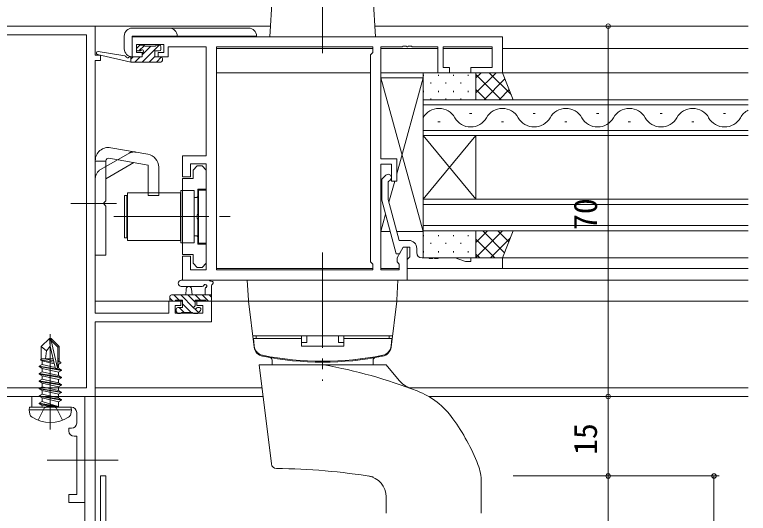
# Model space of a CAD drawing. Units: millimetres, scale not verified. Extents: x -567 to 567, y -403 to 403.
# Drawn here: x 67 to 205.8, y -107.5 to -13.2 of the extents above; entities that cross this region are included whole.
import ezdxf
from ezdxf.enums import TextEntityAlignment as Align

# ---------------------------------------------------------------- set-up
doc = ezdxf.new("R2010")
doc.units = ezdxf.units.MM
doc.header["$LTSCALE"] = 2
doc.linetypes.add('CHAIN2', pattern=[12, 9, -1, 1, -1])
doc.linetypes.add('DASHED3', pattern=[4, 3, -1])
for name, color, linetype, lineweight in [('0-1_USER1', 2, 'Continuous', 9), ('0-2_YKK_ZWAK', 4, 'Continuous', 9), ('0-5_YKK_13', 7, 'Continuous', 9), ('0-6_YKK_D', 7, 'Continuous', 9), ('0-7_YSS_K', 6, 'Continuous', 9)]:
    doc.layers.add(name, color=color, linetype=linetype, lineweight=lineweight)
doc.styles.add('ＭＳ ゴシック', font='')
doc.styles.get('ＭＳ ゴシック').set_extended_font_data('MS Gothic')

msp = doc.modelspace()

# ---------------------------------------------------------------- linework, layer by layer
at = {"layer": '0-1_USER1'}
for p, q in [((115.396, -15.409), (81.974, -15.409)), ((205.774, -15.409), (135.152, -15.409)), ((134.773, -19.609), (105.204, -19.609)), ((105.204, -19.609), (105.204, -61.179)), ((147.073, -19.609), (136.276, -19.609)), ((157.343, -19.609), (148.076, -19.609)), ((205.774, -19.609), (159.274, -19.609)), ((134.344, -24.209), (105.204, -24.209)), ((205.774, -24.209), (136.274, -24.209)), ((144.274, -29.309), (144.274, -36.109)), ((205.774, -29.309), (144.274, -29.309)), ((144.274, -30.309), (205.774, -30.309)), ((153.474, -31.949), (153.074, -31.949)), ((165.474, -31.949), (165.074, -31.949)), ((177.474, -31.949), (177.074, -31.949)), ((189.474, -31.949), (189.074, -31.949)), ((201.474, -31.949), (201.074, -31.949)), ((147.474, -33.469), (147.074, -33.469)), ((159.474, -33.469), (159.074, -33.469)), ((171.474, -33.469), (171.074, -33.469)), ((183.474, -33.469), (183.074, -33.469)), ((195.474, -33.469), (195.074, -33.469)), ((205.774, -35.109), (144.274, -35.109)), ((144.274, -36.109), (144.274, -48.109)), ((144.274, -36.109), (154.274, -48.109)), ((144.274, -48.109), (154.274, -36.109)), ((144.274, -36.109), (205.774, -36.109)), ((154.274, -36.109), (154.274, -48.109)), ((144.274, -48.109), (144.274, -54.109)), ((205.774, -48.109), (144.274, -48.109)), ((144.274, -49.109), (205.774, -49.109)), ((205.774, -53.109), (144.274, -53.109)), ((144.274, -54.109), (205.774, -54.109)), ((205.774, -59.209), (159.274, -59.209)), ((134.773, -61.209), (105.204, -61.209)), ((139.773, -61.209), (136.276, -61.209)), ((205.774, -61.209), (141.274, -61.209)), ((205.774, -63.409), (105.204, -63.409)), ((98.774, -67.409), (82.274, -67.409)), ((111.274, -67.409), (101.174, -67.409)), ((205.774, -67.409), (139.274, -67.409)), ((113.811, -83.779), (82.274, -83.779)), ((205.774, -83.779), (141.657, -83.779)), ((114.011, -85.409), (81.974, -85.409)), ((205.774, -85.409), (145.345, -85.409))]:
    msp.add_line(p, q, dxfattribs=at)
for centre, start, end in [((147.274, -34.386), 29.20254, 150.79746), ((159.274, -34.386), 29.20254, 150.79746), ((171.274, -34.386), 29.20254, 150.79746), ((183.274, -34.386), 29.20254, 150.79746), ((195.274, -34.386), 29.20254, 150.79746), ((207.274, -34.386), 115.87705, 150.79746), ((153.274, -31.032), 209.20254, 330.79746), ((165.274, -31.032), 209.20254, 330.79746), ((177.274, -31.032), 209.20254, 330.79746), ((189.274, -31.032), 209.20254, 330.79746), ((201.274, -31.032), 209.20254, 330.79746)]:
    msp.add_arc(centre, 3.437, start, end, dxfattribs=at)
at = {"layer": '0-2_YKK_ZWAK', "linetype": 'CHAIN2'}
for p, q in [((125.274, 40.019), (125.274, -20.514)), ((86.274, -48.909), (77.644, -48.909)), ((85.774, -51.408), (108.204, -51.408)), ((125.274, -58.209), (125.274, -82.409)), ((73.774, -91.609), (73.774, -73.299)), ((86.619, -97.409), (73.169, -97.409))]:
    msp.add_line(p, q, dxfattribs=at)
at = {"layer": '0-2_YKK_ZWAK'}
for p, q in [((115.274, -17.409), (115.816, -8.548)), ((134.732, -8.548), (135.274, -17.409)), ((111.272, -15.789), (89.272, -15.789)), ((87.772, -17.289), (87.772, -19.689)), ((89.272, -21.189), (89.272, -17.289)), ((89.272, -17.289), (112.772, -17.289)), ((115.274, -17.409), (116.272, -17.409)), ((116.272, -17.409), (134.276, -17.409)), ((134.276, -17.409), (135.274, -17.409)), ((90.66, -19.097), (90.16, -19.597)), ((90.543, -20.109), (91.598, -19.053)), ((91.472, -19.009), (90.872, -19.009)), ((91.137, -22.209), (94.337, -19.009)), ((91.172, -20.826), (92.79, -19.209)), ((93.672, -19.209), (91.672, -19.209)), ((94.372, -19.009), (93.872, -19.009)), ((94.672, -19.809), (94.672, -19.309)), ((88.974, -22.209), (82.708, -20.801)), ((87.861, -21.028), (82.822, -20.213)), ((90.372, -20.109), (90.711, -20.109)), ((88.974, -21.209), (88.887, -21.195)), ((88.974, -22.209), (88.974, -21.209)), ((88.974, -21.677), (89.443, -21.209)), ((89.79, -22.209), (90.79, -21.209)), ((92.484, -22.209), (93.572, -21.12)), ((94.672, -21.209), (93.572, -21.209)), ((93.831, -22.209), (94.801, -21.238)), ((94.972, -21.909), (94.972, -21.509)), ((94.672, -22.209), (88.974, -22.209)), ((144.334, -24.63), (144.334, -24.83)), ((147.164, -24.63), (147.164, -24.83)), ((149.994, -24.63), (149.994, -24.83)), ((152.824, -24.63), (152.824, -24.83)), ((158.083, -24.209), (154.274, -28.018)), ((155.254, -24.209), (154.274, -25.19)), ((159.03, -29.309), (154.274, -24.553)), ((160.897, -28.348), (156.759, -24.209)), ((136.274, -25.209), (144.274, -54.209)), ((139.274, -43.334), (144.274, -25.209)), ((145.749, -26.045), (145.749, -26.245)), ((148.579, -26.045), (148.579, -26.245)), ((151.409, -26.045), (151.409, -26.245)), ((154.239, -26.045), (154.239, -26.245)), ((159.735, -25.385), (155.811, -29.309)), ((144.334, -27.66), (144.334, -27.86)), ((147.164, -27.66), (147.164, -27.86)), ((149.994, -27.66), (149.994, -27.86)), ((152.824, -27.66), (152.824, -27.86)), ((156.202, -29.309), (154.274, -27.382)), ((160.532, -27.417), (158.639, -29.309)), ((145.749, -29.075), (145.749, -29.275)), ((148.579, -29.075), (148.579, -29.275)), ((151.409, -29.075), (151.409, -29.275)), ((154.239, -29.075), (154.239, -29.275)), ((92.208, -39.616), (85.208, -38.382)), ((82.274, -58.659), (82.274, -40.844)), ((84.274, -40.909), (82.274, -40.909)), ((84.274, -40.844), (84.274, -48.409)), ((84.274, -44.248), (89.581, -41.184)), ((92.274, -41.659), (84.861, -40.352)), ((92.274, -41.659), (92.274, -47.409)), ((94.274, -42.078), (94.274, -47.409)), ((137.808, -48.648), (138.895, -44.709)), ((88.374, -46.908), (88.374, -55.908)), ((101.774, -46.408), (103.274, -46.408)), ((101.774, -46.408), (101.774, -56.408)), ((103.274, -46.408), (103.274, -56.408)), ((83.874, -48.809), (84.274, -48.409)), ((87.774, -55.408), (87.774, -47.408)), ((94.274, -47.409), (92.274, -47.409)), ((98.374, -48.408), (98.474, -48.408)), ((100.974, -55.008), (100.974, -47.808)), ((100.974, -47.808), (101.274, -47.808)), ((83.874, -48.809), (83.874, -49.009)), ((83.874, -49.009), (84.274, -49.409)), ((84.274, -49.409), (84.274, -58.659)), ((136.274, -54.209), (137.178, -50.932)), ((100.974, -55.008), (101.274, -55.008)), ((144.334, -54.93), (144.334, -55.13)), ((147.164, -54.93), (147.164, -55.13)), ((149.994, -54.93), (149.994, -55.13)), ((152.824, -54.93), (152.824, -55.13)), ((159.295, -54.109), (154.274, -59.131)), ((156.467, -54.109), (154.274, -56.302)), ((159.661, -58.224), (155.546, -54.109)), ((160.457, -56.192), (158.375, -54.109)), ((161.254, -54.161), (161.203, -54.109)), ((98.374, -55.908), (88.374, -55.908)), ((103.274, -56.408), (101.774, -56.408)), ((145.749, -56.345), (145.749, -56.545)), ((148.579, -56.345), (148.579, -56.545)), ((151.409, -56.345), (151.409, -56.545)), ((154.239, -56.345), (154.239, -56.545)), ((157.818, -59.209), (154.274, -55.666)), ((160.726, -55.507), (157.024, -59.209)), ((144.334, -57.96), (144.334, -58.16)), ((147.164, -57.96), (147.164, -58.16)), ((149.994, -57.96), (149.994, -58.16)), ((152.824, -57.96), (152.824, -58.16)), ((84.274, -58.659), (82.274, -58.659)), ((154.989, -59.209), (154.274, -58.494)), ((98.546, -63.409), (103.708, -63.409)), ((139.519, -63.409), (111.029, -63.409)), ((111.029, -63.409), (111.263, -67.221)), ((139.286, -67.221), (139.519, -63.409)), ((98.546, -64.609), (102.507, -64.612)), ((99.374, -66.209), (99.476, -65.064)), ((100.574, -66.209), (100.472, -65.064)), ((103.074, -65.028), (103.074, -66.209)), ((104.274, -67.109), (104.274, -64.428)), ((96.374, -66.509), (96.374, -67.109)), ((104.274, -66.209), (96.674, -66.209)), ((98.111, -67.209), (97.111, -66.209)), ((100.937, -68.687), (98.458, -66.209)), ((101.174, -67.577), (99.805, -66.209)), ((102.152, -67.209), (101.152, -66.209)), ((103.699, -67.409), (102.499, -66.209)), ((104.274, -66.636), (103.846, -66.209)), ((96.964, -67.409), (96.374, -66.819)), ((96.674, -67.409), (97.274, -67.409)), ((100.411, -69.509), (98.774, -67.872)), ((103.374, -67.409), (103.974, -67.409)), ((139.274, -67.409), (111.274, -67.409)), ((112.337, -76.067), (111.274, -67.409)), ((139.086, -67.409), (111.462, -67.409)), ((138.211, -76.067), (139.274, -67.409)), ((97.574, -68.909), (97.574, -69.409)), ((97.917, -69.709), (97.574, -69.366)), ((99.064, -69.509), (98.164, -68.609)), ((101.778, -69.529), (101.096, -68.846)), ((101.974, -68.609), (101.635, -68.609)), ((101.686, -69.621), (102.186, -69.121)), ((97.874, -69.709), (98.374, -69.709)), ((98.574, -69.509), (100.674, -69.509)), ((100.874, -69.709), (101.474, -69.709)), ((73.624, -74.409), (72.074, -75.959)), ((73.624, -74.409), (73.924, -74.409)), ((73.774, -75.915), (73.624, -74.409)), ((73.774, -75.915), (73.774, -74.409)), ((73.924, -74.833), (73.924, -74.409)), ((73.924, -74.409), (75.474, -75.959)), ((75.174, -76.083), (73.924, -74.833)), ((75.106, -80.031), (73.924, -74.833)), ((138.476, -73.909), (112.072, -73.909)), ((112.174, -74.409), (121.274, -74.409)), ((112.174, -74.409), (112.298, -75.825)), ((112.674, -73.909), (121.274, -73.909)), ((112.674, -73.909), (112.674, -74.409)), ((121.274, -75.909), (121.274, -73.909)), ((122.274, -73.909), (122.274, -75.176)), ((128.274, -73.909), (128.274, -75.176)), ((129.274, -75.909), (129.274, -73.909)), ((137.874, -73.909), (129.274, -73.909)), ((138.374, -74.409), (129.274, -74.409)), ((137.874, -73.909), (137.874, -74.409)), ((138.374, -74.409), (138.25, -75.825)), ((72.074, -78.38), (72.074, -75.959)), ((73.029, -76.76), (72.074, -75.959)), ((75.474, -75.959), (75.174, -76.083)), ((75.174, -79.86), (75.174, -76.083)), ((75.474, -78.728), (75.474, -75.959)), ((121.274, -75.176), (122.274, -75.176)), ((129.274, -75.909), (121.274, -75.909)), ((129.274, -75.176), (128.274, -75.176)), ((72.074, -78.38), (71.874, -78.474)), ((71.874, -78.474), (72.224, -78.676)), ((74.452, -78.899), (71.874, -78.474)), ((74.318, -78.309), (72.074, -78.309)), ((72.224, -79.341), (72.224, -78.676)), ((74.52, -79.195), (72.224, -78.676)), ((74.392, -78.633), (72.726, -78.309)), ((75.474, -78.309), (75.174, -78.309)), ((75.774, -78.901), (75.174, -78.785)), ((75.774, -79.117), (75.174, -79.018)), ((75.774, -79.117), (75.774, -78.901)), ((115.739, -79.409), (115.724, -78.527)), ((134.809, -79.409), (134.824, -78.527)), ((71.674, -79.659), (72.224, -79.341)), ((75.874, -80.359), (71.674, -79.659)), ((71.674, -79.759), (71.674, -79.659)), ((71.674, -79.759), (75.874, -80.459)), ((71.674, -79.759), (72.224, -80.076)), ((74.679, -79.896), (72.224, -79.341)), ((75.324, -80.776), (72.224, -80.076)), ((72.224, -80.741), (72.224, -80.076)), ((75.324, -79.376), (75.171, -79.342)), ((75.774, -79.117), (75.324, -79.376)), ((75.324, -80.041), (75.324, -79.376)), ((75.874, -80.459), (75.324, -80.776)), ((75.874, -80.459), (75.874, -80.359)), ((115.573, -98.135), (113.274, -79.409)), ((137.274, -79.409), (113.274, -79.409)), ((139.773, -82.387), (137.274, -79.409)), ((71.674, -81.059), (72.224, -80.741)), ((75.874, -81.759), (71.674, -81.059)), ((71.674, -81.159), (71.674, -81.059)), ((71.674, -81.159), (75.874, -81.859)), ((71.674, -81.159), (72.224, -81.476)), ((75.324, -82.176), (72.224, -81.476)), ((72.224, -82.141), (72.224, -81.476)), ((75.324, -81.441), (75.324, -80.776)), ((75.874, -81.859), (75.874, -81.759)), ((71.674, -82.459), (72.224, -82.141)), ((75.874, -83.159), (71.674, -82.459)), ((71.674, -82.559), (71.674, -82.459)), ((71.674, -82.559), (75.874, -83.259)), ((71.674, -82.559), (72.224, -82.876)), ((75.324, -83.576), (72.224, -82.876)), ((72.224, -83.541), (72.224, -82.876)), ((75.874, -81.859), (75.324, -82.176)), ((75.324, -82.841), (75.324, -82.176)), ((75.874, -83.259), (75.874, -83.159)), ((71.674, -83.859), (72.224, -83.541)), ((75.874, -84.559), (71.674, -83.859)), ((71.674, -83.959), (71.674, -83.859)), ((71.674, -83.959), (75.874, -84.659)), ((71.674, -83.959), (72.224, -84.276)), ((75.324, -84.976), (72.224, -84.276)), ((72.224, -84.941), (72.224, -84.276)), ((75.874, -83.259), (75.324, -83.576)), ((75.324, -84.241), (75.324, -83.576)), ((75.874, -84.659), (75.874, -84.559)), ((71.674, -85.259), (72.224, -84.941)), ((75.874, -85.959), (71.674, -85.259)), ((71.674, -85.359), (71.674, -85.259)), ((71.674, -85.359), (72.224, -85.676)), ((71.674, -85.359), (75.874, -86.059)), ((75.324, -85.641), (72.224, -84.941)), ((75.324, -86.376), (72.224, -85.676)), ((72.224, -86.341), (72.224, -85.676)), ((75.874, -84.659), (75.324, -84.976)), ((75.324, -85.641), (75.324, -84.976)), ((75.874, -85.959), (75.324, -85.641)), ((75.874, -86.059), (75.874, -85.959)), ((71.674, -86.659), (72.224, -86.341)), ((71.674, -86.759), (71.674, -86.659)), ((71.674, -86.759), (71.674, -86.659)), ((75.274, -87.259), (71.674, -86.659)), ((71.674, -86.759), (72.224, -87.076)), ((71.674, -86.759), (75.274, -87.359)), ((72.224, -86.341), (75.274, -87.259)), ((72.224, -87.209), (72.224, -87.076)), ((75.274, -87.359), (72.224, -87.076)), ((75.274, -87.359), (75.274, -87.259)), ((75.874, -86.059), (75.324, -86.376)), ((75.324, -87.209), (75.324, -86.376)), ((69.774, -87.909), (69.862, -87.409)), ((69.774, -87.909), (69.916, -88.711)), ((77.774, -87.909), (69.774, -87.909)), ((77.686, -87.409), (69.862, -87.409)), ((77.774, -87.909), (77.633, -88.711)), ((77.774, -87.909), (77.686, -87.409)), ((155.274, -107.348), (155.274, -101.562)), ((137.274, -107.348), (137.274, -104.367))]:
    msp.add_line(p, q, dxfattribs=at)
at = {"layer": '0-2_YKK_ZWAK', "linetype": 'DASHED3'}
for p, q in [((83.274, -42.516), (88.581, -39.452)), ((88.274, -48.408), (88.374, -48.408)), ((88.274, -54.408), (88.374, -54.408))]:
    msp.add_line(p, q, dxfattribs=at)
at = {"layer": '0-2_YKK_ZWAK'}
for points in [[(91.172, -20.57), (91.172, -21.209), (88.974, -21.209)], [(93.572, -21.209), (93.572, -20.109), (94.372, -20.109)], [(136.274, -40.209), (136.274, -25.209), (144.274, -25.209), (144.274, -54.209), (139.298, -54.209)], [(138.056, -54.209), (136.274, -54.209), (136.274, -41.809)], [(88.374, -46.908), (98.374, -46.908), (98.374, -55.908)], [(87.774, -55.408), (88.274, -55.408), (88.274, -47.408), (87.774, -47.408)], [(98.374, -54.408), (98.474, -54.408), (98.474, -48.408)], [(97.474, -67.209), (98.774, -67.209), (98.774, -68.609), (97.874, -68.609)], [(101.174, -68.148), (101.174, -67.209), (103.174, -67.209)], [(74.684, -79.916), (73.774, -75.915), (73.029, -76.76), (72.874, -78.309)], [(75.774, -78.901), (75.324, -78.641), (75.174, -78.607)], [(75.874, -80.359), (75.324, -80.041), (75.132, -79.998)], [(75.874, -81.759), (75.324, -81.441), (72.224, -80.741)], [(75.874, -83.159), (75.324, -82.841), (72.224, -82.141)], [(75.874, -84.559), (75.324, -84.241), (72.224, -83.541)], [(24.274, -150.409), (24.274, -158.409), (80.274, -158.409), (80.274, -85.409), (82.274, -85.409), (82.274, -158.409)]]:
    msp.add_lwpolyline(points, dxfattribs=at)
for points in [[(154.274, -24.209), (154.274, -29.309), (144.274, -29.309), (144.274, -24.209)], [(154.274, -29.309), (161.274, -29.309), (159.274, -24.209), (154.274, -24.209)], [(100.974, -46.458), (100.974, -56.358), (98.474, -56.358), (98.474, -46.458)], [(154.274, -59.209), (154.274, -54.109), (144.274, -54.109), (144.274, -59.209)], [(154.274, -54.109), (161.274, -54.109), (159.274, -59.209), (154.274, -59.209)]]:
    msp.add_lwpolyline(points, close=True, dxfattribs=at)
at = {"layer": '0-2_YKK_ZWAK', "linetype": 'DASHED3'}
for points in [[(71.474, -89.888), (72.629, -87.572), (73.774, -86.963)], [(76.074, -89.888), (74.919, -87.572), (73.774, -86.963)]]:
    msp.add_lwpolyline(points, dxfattribs=at)
at = {"layer": '0-2_YKK_ZWAK'}
for centre, radius, start, end in [((89.272, -17.289), 1.5, 90, 180), ((96.272, -17.289), 1.5, 0, 90), ((111.272, -17.289), 1.5, 0, 90), ((90.872, -19.309), 0.3, 90, 135), ((91.472, -19.209), 0.2, 0, 90), ((93.872, -19.209), 0.2, 90, 180), ((94.372, -19.309), 0.3, 0, 90), ((82.774, -20.509), 0.3, 80.80246, 257.34138), ((89.272, -19.689), 1.5, 180, 270), ((90.372, -19.809), 0.3, 135, 270), ((90.711, -19.809), 0.3, 270, 326.94427), ((91.172, -20.109), 0.25, 303.05573, 146.94427), ((91.472, -20.57), 0.3, 123.05573, 180), ((94.372, -19.809), 0.3, 270, 0), ((87.813, -21.325), 0.3, 20.80246, 80.80246), ((88.374, -21.112), 0.3, 200.80246, 320.80246), ((88.839, -21.491), 0.3, 80.80246, 140.80246), ((94.672, -21.509), 0.3, 0, 90), ((94.672, -21.909), 0.3, 270, 0), ((84.774, -40.844), 2.5, 80, 180), ((91.774, -42.078), 2.5, 0, 80), ((84.774, -40.88), 0.5, 80, 180), ((101.274, -47.308), 0.5, 270, 0), ((101.274, -55.508), 0.5, 0, 90), ((98.546, -64.009), 0.6, 89.95977, 269.95977), ((103.708, -63.709), 0.3, 40.52878, 90), ((104.164, -63.319), 0.3, 220.52878, 280.52878), ((104.274, -63.909), 0.3, 300, 100.52878), ((99.974, -65.109), 0.5, 5.09207, 174.90793), ((102.507, -64.312), 0.3, 269.95977, 340.81024), ((103.074, -64.509), 0.3, 300, 160.81024), ((103.374, -65.028), 0.3, 120, 180), ((104.574, -64.428), 0.3, 120, 180), ((96.674, -66.509), 0.3, 90, 180), ((96.674, -67.109), 0.3, 180, 270), ((97.274, -67.209), 0.2, 270, 0), ((103.374, -67.209), 0.2, 180, 270), ((103.974, -67.109), 0.3, 270, 0), ((111.462, -67.209), 0.2, 183.5, 270), ((139.086, -67.209), 0.2, 270, 356.5), ((97.874, -68.909), 0.3, 90, 180), ((101.174, -68.609), 0.25, 123.05573, 326.94427), ((100.874, -68.148), 0.3, 303.05573, 0), ((101.635, -68.909), 0.3, 90, 146.94427), ((101.974, -68.909), 0.3, 315, 90), ((97.874, -69.409), 0.3, 180, 270), ((98.374, -69.509), 0.2, 270, 0), ((100.874, -69.509), 0.2, 180, 270), ((101.474, -69.409), 0.3, 270, 315), ((114.29, -75.651), 2, 185, 258.64775), ((114.3, -75.645), 2, 187, 258.65826), ((114.322, -75.824), 2, 187, 258.68116), ((136.226, -75.824), 2, 281.31884, 353), ((136.248, -75.645), 2, 281.34174, 353), ((136.258, -75.651), 2, 281.35225, 355), ((125.274, -20.943), 57.8, 258.64775, 281.35225), ((125.274, -20.935), 57.8, 258.65884, 281.34174), ((125.274, -21.109), 57.8, 258.68116, 281.31884), ((115.224, -78.536), 0.5, 1, 80.07331), ((135.324, -78.536), 0.5, 99.92669, 179), ((74.926, -79.86), 0.248, 192.80904, 0), ((108.574, -173.909), 96.004, 68.89946, 79.84414), ((143.604, -79.173), 5, 220, 249.70749), ((137.736, -98.336), 15, 35.67719, 68.89946), ((72.024, -87.209), 0.2, 270, 0), ((75.524, -87.209), 0.2, 180, 270), ((70.802, -88.555), 0.9, 190, 237.94412), ((76.746, -88.555), 0.9, 302.05588, 350), ((73.774, -83.809), 6.5, 237.94412, 302.05588), ((117.428, -112.916), 40, 21.48501, 35.67719), ((116.566, -98.013), 1, 187, 269.52958), ((146.274, -101.562), 9, 0, 21.48501), ((115.572, -219.009), 120, 80.7609, 89.52958), ((133.274, -104.367), 4, 0, 81.22235), ((138.274, -107.348), 1, 180, 187), ((154.274, -107.348), 1, 353, 0)]:
    msp.add_arc(centre, radius, start, end, dxfattribs=at)
at = {"layer": '0-2_YKK_ZWAK', "linetype": 'DASHED3'}
for centre, start, end in [((89.581, -41.184), 80, 120), ((84.274, -44.248), 120, 180)]:
    msp.add_arc(centre, 2, start, end, dxfattribs=at)
at = {"layer": '0-5_YKK_13'}
msp.add_line((78.774, -90.409), (78.774, -88.409), dxfattribs=at)
msp.add_line((78.774, -90.409), (78.774, -88.409), dxfattribs=at)
for points in [[(77.774, -87.409), (74.445, -87.409), (74.253, -87.266), (73.295, -87.266), (73.103, -87.409), (70.274, -87.409), (70.274, -85.409), (80.274, -85.409)], [(77.774, -87.409), (74.445, -87.409), (74.253, -87.266), (73.295, -87.266), (73.103, -87.409), (70.274, -87.409), (70.274, -85.409), (80.274, -85.409)], [(80.274, -85.409), (80.274, -105.409), (77.274, -105.409), (77.274, -103.909), (78.774, -103.909), (78.774, -92.909), (78.274, -92.909)], [(80.274, -85.409), (80.274, -105.409), (77.274, -105.409), (77.274, -103.909), (78.774, -103.909), (78.774, -92.909), (78.274, -92.909)], [(77.274, -91.909), (77.274, -91.409), (77.774, -91.409)], [(77.274, -91.909), (77.274, -91.409), (77.774, -91.409)]]:
    msp.add_lwpolyline(points, dxfattribs=at)
for centre, start, end in [((77.774, -88.409), 0.00001, 89.99999), ((77.774, -88.409), 0.00001, 89.99999), ((77.774, -90.409), 270.00001, 359.99999), ((77.774, -90.409), 270.00001, 359.99999), ((78.274, -91.909), 180.00001, 269.99999), ((78.274, -91.909), 180.00001, 269.99999)]:
    msp.add_arc(centre, 1, start, end, dxfattribs=at)
at = {"layer": '0-6_YKK_D'}
msp.add_line((143.074, -58.209), (143.074, -57.409), dxfattribs=at)
for points in [[(47.274, -15.409), (82.274, -15.409), (82.274, -20.909), (83.274, -20.909), (83.274, -21.909), (82.274, -21.909), (82.274, -69.679), (96.174, -69.679), (96.174, -67.409), (98.474, -67.409), (98.474, -68.209), (97.374, -68.209), (97.374, -69.679), (102.644, -69.679), (102.644, -68.209), (101.474, -68.209), (101.474, -67.409), (104.274, -67.409), (104.274, -71.309), (82.274, -71.309), (82.274, -85.409), (57.274, -85.409)], [(80.644, -83.779), (80.644, -17.039), (58.904, -17.039), (58.904, -23.318), (58.274, -24.409), (57.274, -24.409), (57.274, -17.039), (48.904, -17.039), (48.904, -28.409)], [(89.274, -17.409), (159.274, -17.409), (159.274, -24.209), (153.274, -24.209), (153.274, -23.209), (157.344, -23.209), (157.344, -19.339), (148.074, -19.339), (148.074, -23.209), (149.274, -23.209), (149.274, -24.209), (147.074, -24.209), (147.074, -19.339), (142.232, -19.339), (142.049, -19.219), (141.499, -19.219), (141.316, -19.339), (141.232, -19.339), (141.049, -19.219), (140.499, -19.219), (140.316, -19.339), (136.274, -19.339), (136.274, -40.509), (139.274, -40.509), (139.274, -44.709), (138.274, -44.709), (138.274, -41.509), (136.274, -41.509), (136.274, -61.479), (139.774, -61.479), (139.774, -60.409), (139.344, -59.979), (139.344, -59.166), (140.474, -57.209), (141.274, -57.209), (141.274, -63.409), (98.774, -63.409), (98.774, -58.909), (100.274, -58.909), (100.274, -61.479)], [(100.274, -61.479), (103.274, -61.479), (103.274, -41.409), (100.274, -41.409), (100.274, -43.909), (98.774, -43.909), (98.774, -39.909), (103.274, -39.909), (103.274, -19.339), (96.074, -19.339), (96.074, -20.139), (96.074, -21.209), (94.174, -21.209), (94.174, -20.409), (95.274, -20.409), (95.274, -18.909), (90.074, -18.909), (90.074, -20.409), (91.174, -20.409), (91.174, -21.209), (89.274, -21.209), (89.274, -17.409)], [(137.25, -43.585), (136.474, -44.36), (136.474, -48.305), (139.181, -58.409), (139.781, -58.409), (140.474, -57.209), (141.774, -57.209), (141.774, -59.009), (141.574, -59.209), (141.274, -59.509), (141.274, -61.209)], [(141.574, -55.909), (139.754, -55.909), (137.674, -48.147), (137.674, -44.857), (138.098, -44.433)], [(141.274, -61.209), (159.274, -61.209), (159.274, -59.209), (153.274, -59.209), (153.274, -59.909), (152.274, -59.909), (150.351, -59.209), (147.232, -59.209), (147.049, -59.329), (146.499, -59.329), (146.316, -59.209), (146.232, -59.209), (146.049, -59.329), (145.499, -59.329), (145.316, -59.209), (144.074, -59.209)], [(58.904, -83.779), (80.644, -83.779)]]:
    msp.add_lwpolyline(points, dxfattribs=at)
for points in [[(105.204, -61.479), (105.204, -19.339), (134.774, -19.339), (134.774, -20.409), (134.344, -20.839), (134.344, -59.979), (134.774, -60.409), (134.774, -61.479)], [(98.774, -44.233), (98.774, -58.583), (100.774, -58.583), (100.774, -60.208), (101.574, -61.008), (102.474, -61.008), (103.274, -60.208), (103.274, -56.608), (101.674, -56.608), (101.674, -51.866), (101.554, -51.683), (101.554, -51.133), (101.674, -50.95), (101.674, -46.208), (103.274, -46.208), (103.274, -42.608), (102.474, -41.808), (101.574, -41.808), (100.774, -42.608), (100.774, -44.233)], [(83.274, -136.009), (83.274, -100.409), (84.274, -100.409), (84.274, -122.009), (104.81, -122.009), (108.274, -128.009), (108.274, -135.009), (92.446, -135.009), (92.272, -134.909), (92.099, -134.809), (88.449, -134.809), (88.276, -134.909), (88.103, -135.009), (84.274, -135.009), (84.274, -136.009)]]:
    msp.add_lwpolyline(points, close=True, dxfattribs=at)
for centre, radius, start, end in [((137.674, -44.009), 0.6, 314.99999, 135.00001), ((141.574, -57.409), 1.5, 0.00001, 89.99999), ((144.074, -58.209), 1, 180.00001, 269.99999)]:
    msp.add_arc(centre, radius, start, end, dxfattribs=at)
at = {"layer": '0-7_YSS_K'}
for p, q in [((161.274, -15.409), (180.274, -15.409)), ((179.274, -15.409), (179.274, -85.409)), ((161.274, -85.409), (180.274, -85.409)), ((161.274, -85.409), (180.274, -85.409)), ((179.274, -85.409), (179.274, -100.409)), ((161.274, -100.409), (180.274, -100.409)), ((161.274, -100.409), (180.274, -100.409)), ((179.274, -136.009), (179.274, -100.409)), ((180.274, -100.409), (200.274, -100.409)), ((199.274, -100.409), (199.274, -153.009))]:
    msp.add_line(p, q, dxfattribs=at)
for centre in [(179.274, -15.409), (179.274, -85.409), (179.274, -85.409), (179.274, -100.409), (179.274, -100.409), (199.274, -100.409)]:
    msp.add_circle(centre, 0.425, dxfattribs=at)

# ---------------------------------------------------------------- texts
at = {"layer": '0-7_YSS_K', "style": 'ＭＳ ゴシック'}
for s, p in [('70', (178.474, -53.929)), ('15', (178.474, -96.429))]:
    msp.add_text(s, height=4.399, rotation=90, dxfattribs=at).set_placement(p, align=Align.BOTTOM_LEFT)

doc.saveas('drawing.dxf')
